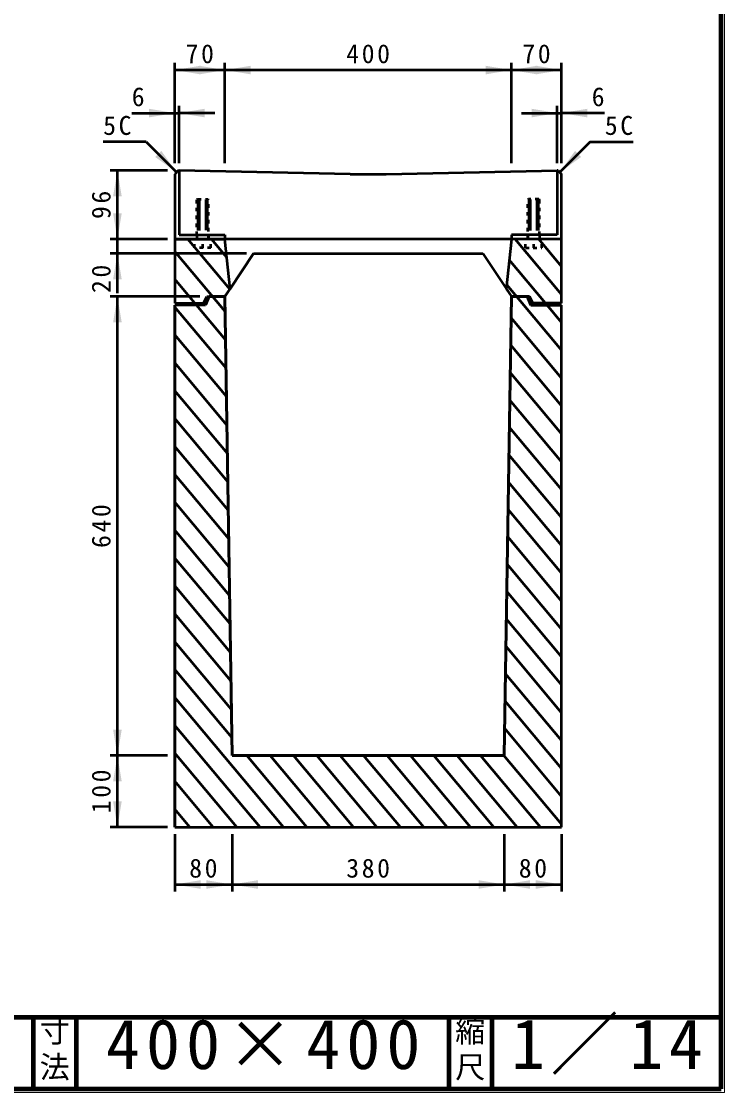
# Model space of a CAD drawing. Units: millimetres, scale not verified. Extents: x 100 to 4105, y 100 to 2870.
# Drawn here: x 3124 to 4105, y 100 to 1594 of the extents above; entities that cross this region are included whole.
import ezdxf
from ezdxf.enums import TextEntityAlignment as Align

# ---------------------------------------------------------------- set-up
doc = ezdxf.new("R2010")
doc.units = ezdxf.units.MM
doc.header["$LTSCALE"] = 5
doc.linetypes.add('USER1', pattern=[2.2, 1, -1.2])
doc.layers.add('V-nasSTD', color=7, linetype='Continuous', lineweight=35)
doc.styles.add('ＭＳ ゴシック', font='')
doc.styles.get('ＭＳ ゴシック').set_extended_font_data('MS Gothic')

msp = doc.modelspace()

# ---------------------------------------------------------------- hatches: boundary and pattern name
at = {"layer": 'V-nasSTD'}
for points in [[(3373.529, 1520.244), (3337.529, 1526.244), (3373.529, 1532.244)], [(3371.529, 1532.244), (3407.529, 1526.244), (3371.529, 1520.244)], [(3443.529, 1520.244), (3407.529, 1526.244), (3443.529, 1532.244)], [(3771.529, 1532.244), (3807.529, 1526.244), (3771.529, 1520.244)], [(3843.529, 1520.244), (3807.529, 1526.244), (3843.529, 1532.244)], [(3841.529, 1532.244), (3877.529, 1526.244), (3841.529, 1520.244)], [(3301.529, 1460.244), (3337.529, 1466.244), (3301.529, 1472.244)], [(3379.529, 1460.244), (3343.529, 1466.244), (3379.529, 1472.244)], [(3835.529, 1472.244), (3871.529, 1466.244), (3835.529, 1460.244)], [(3913.529, 1460.244), (3877.529, 1466.244), (3913.529, 1472.244)], [(3318.816, 1413.443), (3340.029, 1383.744), (3310.331, 1404.958)], [(3896.242, 1413.443), (3875.029, 1383.744), (3904.728, 1404.958)], [(3251.529, 1350.244), (3257.529, 1386.244), (3263.529, 1350.244)], [(3263.529, 1326.244), (3257.529, 1290.244), (3251.529, 1326.244)], [(3251.529, 1234.244), (3257.529, 1270.244), (3263.529, 1234.244)], [(3263.529, 1174.244), (3257.529, 1210.244), (3251.529, 1174.244)], [(3251.529, 606.244), (3257.529, 570.244), (3263.529, 606.244)], [(3263.529, 534.244), (3257.529, 570.244), (3251.529, 534.244)], [(3251.529, 506.244), (3257.529, 470.244), (3263.529, 506.244)], [(3373.529, 396.244), (3337.529, 390.244), (3373.529, 384.244)], [(3381.529, 384.244), (3417.529, 390.244), (3381.529, 396.244)], [(3453.529, 396.244), (3417.529, 390.244), (3453.529, 384.244)], [(3761.529, 384.244), (3797.529, 390.244), (3761.529, 396.244)], [(3833.529, 396.244), (3797.529, 390.244), (3833.529, 384.244)], [(3841.529, 384.244), (3877.529, 390.244), (3841.529, 396.244)]]:
    msp.add_hatch(color=256, dxfattribs=at).paths.add_polyline_path(points)

# ---------------------------------------------------------------- linework, layer by layer
at = {"layer": 'V-nasSTD', "lineweight": 100}
for p, q in [((4100, 105), (4100, 2865)), ((105, 205), (4100, 205)), ((3140, 205), (3140, 105)), ((3200, 205), (3200, 105)), ((3720, 205), (3720, 105)), ((3780, 205), (3780, 105)), ((105, 105), (4100, 105))]:
    msp.add_line(p, q, dxfattribs=at)
at = {"layer": 'V-nasSTD', "lineweight": 50}
for p, q in [((3337.529, 1396.244), (3337.529, 1536.244)), ((3407.529, 1526.244), (3337.529, 1526.244)), ((3407.529, 1396.244), (3407.529, 1536.244)), ((3807.529, 1526.244), (3407.529, 1526.244)), ((3807.529, 1396.244), (3807.529, 1536.244)), ((3877.529, 1526.244), (3807.529, 1526.244)), ((3877.529, 1396.244), (3877.529, 1536.244)), ((3277.529, 1466.244), (3337.529, 1466.244)), ((3337.529, 1466.244), (3343.529, 1466.244)), ((3343.529, 1396.244), (3343.529, 1476.244)), ((3393.529, 1466.244), (3343.529, 1466.244)), ((3821.529, 1466.244), (3871.529, 1466.244)), ((3871.529, 1396.244), (3871.529, 1476.244)), ((3871.529, 1466.244), (3877.529, 1466.244)), ((3937.529, 1466.244), (3877.529, 1466.244)), ((3297.603, 1426.171), (3237.603, 1426.171)), ((3297.603, 1426.171), (3340.029, 1383.744)), ((3917.456, 1426.171), (3875.029, 1383.744)), ((3917.456, 1426.171), (3977.456, 1426.171)), ((3327.529, 1386.244), (3247.529, 1386.244)), ((3257.529, 1290.244), (3257.529, 1386.244)), ((3342.529, 1386.244), (3337.529, 1381.244)), ((3337.529, 1381.244), (3337.529, 1290.244)), ((3342.529, 1386.244), (3343.529, 1386.244)), ((3343.529, 1386.244), (3343.529, 1296.244)), ((3582.529, 1381.244), (3343.529, 1386.244)), ((3582.529, 1381.244), (3632.529, 1381.244)), ((3632.529, 1381.244), (3871.529, 1386.244)), ((3871.529, 1386.244), (3871.529, 1296.244)), ((3872.529, 1386.244), (3871.529, 1386.244)), ((3871.529, 1386.244), (3872.529, 1386.244)), ((3872.529, 1386.244), (3877.529, 1381.244)), ((3877.529, 1290.244), (3877.529, 1381.244)), ((3327.529, 1290.244), (3247.529, 1290.244)), ((3257.529, 1270.244), (3257.529, 1290.244)), ((3337.529, 1290.244), (3407.529, 1290.244)), ((3407.529, 1290.244), (3337.529, 1290.244)), ((3337.529, 1290.244), (3337.529, 1201.244)), ((3343.529, 1296.244), (3407.529, 1296.244)), ((3414.445, 1220.618), (3356.022, 1290.244)), ((3410.186, 1264.587), (3388.657, 1290.244)), ((3407.529, 1296.244), (3407.529, 1290.244)), ((3807.529, 1290.244), (3407.529, 1290.244)), ((3414.7, 1221), (3407.529, 1290.244)), ((3807.529, 1290.244), (3800.359, 1221)), ((3871.529, 1296.244), (3807.529, 1296.244)), ((3807.529, 1296.244), (3807.529, 1290.244)), ((3877.529, 1290.244), (3807.529, 1290.244)), ((3877.529, 1290.244), (3807.529, 1290.244)), ((3877.529, 1213.24), (3812.915, 1290.244)), ((3877.529, 1252.133), (3845.55, 1290.244)), ((3877.529, 1201.244), (3877.529, 1290.244)), ((3437.529, 1270.244), (3247.529, 1270.244)), ((3257.529, 1215.244), (3257.529, 1270.244)), ((3407.852, 1189.583), (3337.529, 1273.39)), ((3447.529, 1270.244), (3407.529, 1210.244)), ((3447.529, 1270.244), (3414.7, 1221)), ((3447.529, 1270.244), (3767.529, 1270.244)), ((3767.529, 1270.244), (3807.529, 1210.244)), ((3854.959, 1201.244), (3804.536, 1261.337)), ((3365.432, 1201.244), (3337.529, 1234.497)), ((3877.529, 1135.454), (3800.867, 1226.815)), ((3372.529, 1210.244), (3247.529, 1210.244)), ((3257.529, 570.244), (3257.529, 1210.244)), ((3377.529, 1201.244), (3382.529, 1210.244)), ((3377.529, 1201.244), (3382.529, 1210.244)), ((3385.529, 1210.244), (3380.529, 1198.244)), ((3385.529, 1210.244), (3380.529, 1198.244)), ((3382.529, 1210.244), (3407.529, 1210.244)), ((3382.529, 1210.244), (3385.529, 1210.244)), ((3407.529, 1210.244), (3385.529, 1210.244)), ((3407.529, 1210.244), (3414.7, 1221)), ((3407.529, 1210.244), (3417.529, 570.244)), ((3417.529, 570.244), (3407.529, 1210.244)), ((3797.529, 570.244), (3807.529, 1210.244)), ((3807.529, 1210.244), (3797.529, 570.244)), ((3800.359, 1221), (3807.529, 1210.244)), ((3800.359, 1221), (3807.529, 1210.244)), ((3832.529, 1210.244), (3807.529, 1210.244)), ((3807.529, 1210.244), (3829.529, 1210.244)), ((3829.529, 1210.244), (3834.529, 1198.244)), ((3834.529, 1198.244), (3829.529, 1210.244)), ((3829.529, 1210.244), (3832.529, 1210.244)), ((3837.529, 1201.244), (3832.529, 1210.244)), ((3832.529, 1210.244), (3837.529, 1201.244)), ((3337.529, 1201.244), (3377.529, 1201.244)), ((3337.529, 1201.244), (3377.529, 1201.244)), ((3380.529, 1198.244), (3337.529, 1198.244)), ((3337.529, 470.244), (3337.529, 1198.244)), ((3380.529, 1198.244), (3337.529, 1198.244)), ((3337.529, 1198.244), (3337.529, 470.244)), ((3409.09, 1110.321), (3337.529, 1195.604)), ((3408.471, 1149.952), (3367.949, 1198.244)), ((3834.529, 1198.244), (3877.529, 1198.244)), ((3877.529, 1198.244), (3834.529, 1198.244)), ((3877.529, 1201.244), (3837.529, 1201.244)), ((3837.529, 1201.244), (3877.529, 1201.244)), ((3877.529, 1174.347), (3857.477, 1198.244)), ((3877.529, 470.244), (3877.529, 1198.244)), ((3877.529, 470.244), (3877.529, 1198.244)), ((3877.529, 1096.56), (3807.065, 1180.536)), ((3409.71, 1070.69), (3337.529, 1156.711)), ((3877.529, 1057.667), (3806.468, 1142.354)), ((3410.329, 1031.058), (3337.529, 1117.818)), ((3877.529, 1018.774), (3805.872, 1104.172)), ((3410.948, 991.427), (3337.529, 1078.925)), ((3877.529, 979.881), (3805.275, 1065.99)), ((3411.567, 951.796), (3337.529, 1040.032)), ((3877.529, 940.988), (3804.679, 1027.808)), ((3412.187, 912.165), (3337.529, 1001.139)), ((3877.529, 902.095), (3804.082, 989.626)), ((3412.806, 872.534), (3337.529, 962.245)), ((3877.529, 863.202), (3803.485, 951.444)), ((3413.425, 832.903), (3337.529, 923.352)), ((3877.529, 824.309), (3802.889, 913.262)), ((3414.044, 793.272), (3337.529, 884.459)), ((3877.529, 785.416), (3802.292, 875.08)), ((3414.664, 753.641), (3337.529, 845.566)), ((3877.529, 746.523), (3801.696, 836.897)), ((3415.283, 714.01), (3337.529, 806.673)), ((3877.529, 707.63), (3801.099, 798.715)), ((3415.902, 674.379), (3337.529, 767.78)), ((3877.529, 668.736), (3800.502, 760.533)), ((3416.521, 634.748), (3337.529, 728.887)), ((3877.529, 629.843), (3799.906, 722.351)), ((3417.141, 595.117), (3337.529, 689.994)), ((3877.529, 590.95), (3799.309, 684.169)), ((3489.286, 470.244), (3337.529, 651.101)), ((3877.529, 552.057), (3798.713, 645.987)), ((3456.65, 470.244), (3337.529, 612.208)), ((3877.529, 513.164), (3798.116, 607.805)), ((3327.529, 570.244), (3247.529, 570.244)), ((3257.529, 470.244), (3257.529, 570.244)), ((3424.015, 470.244), (3337.529, 573.315)), ((3417.529, 570.244), (3797.529, 570.244)), ((3797.529, 570.244), (3417.529, 570.244)), ((3521.921, 470.244), (3438.011, 570.244)), ((3554.556, 470.244), (3470.646, 570.244)), ((3587.191, 470.244), (3503.281, 570.244)), ((3619.826, 470.244), (3535.916, 570.244)), ((3652.462, 470.244), (3568.552, 570.244)), ((3685.097, 470.244), (3601.187, 570.244)), ((3717.732, 470.244), (3633.822, 570.244)), ((3750.367, 470.244), (3666.457, 570.244)), ((3783.002, 470.244), (3699.092, 570.244)), ((3815.637, 470.244), (3731.728, 570.244)), ((3848.273, 470.244), (3764.363, 570.244)), ((3877.529, 474.271), (3796.998, 570.244)), ((3391.38, 470.244), (3337.529, 534.421)), ((3358.745, 470.244), (3337.529, 495.528)), ((3327.529, 470.244), (3247.529, 470.244)), ((3337.529, 470.244), (3877.529, 470.244)), ((3337.529, 470.244), (3877.529, 470.244)), ((3337.529, 460.244), (3337.529, 380.244)), ((3417.529, 460.244), (3417.529, 380.244)), ((3797.529, 460.244), (3797.529, 380.244)), ((3877.529, 460.244), (3877.529, 380.244)), ((3337.529, 390.244), (3417.529, 390.244)), ((3417.529, 390.244), (3797.529, 390.244)), ((3797.529, 390.244), (3877.529, 390.244))]:
    msp.add_line(p, q, dxfattribs=at)
at = {"layer": 'V-nasSTD', "linetype": 'USER1', "lineweight": 50}
for p, q in [((3369.529, 1346.244), (3368.529, 1345.244)), ((3368.529, 1296.244), (3368.529, 1345.244)), ((3369.529, 1346.244), (3383.529, 1346.244)), ((3383.529, 1346.244), (3384.529, 1345.244)), ((3384.529, 1290.244), (3384.529, 1345.244)), ((3831.529, 1346.244), (3830.529, 1345.244)), ((3830.529, 1290.244), (3830.529, 1345.244)), ((3845.529, 1346.244), (3831.529, 1346.244)), ((3845.529, 1346.244), (3846.529, 1345.244)), ((3846.529, 1296.244), (3846.529, 1345.244)), ((3368.529, 1344.524), (3384.529, 1343.965)), ((3368.529, 1342.524), (3384.529, 1341.965)), ((3368.529, 1340.524), (3384.529, 1339.965)), ((3368.529, 1338.524), (3384.529, 1337.965)), ((3368.529, 1336.524), (3384.529, 1335.965)), ((3368.529, 1334.524), (3384.529, 1333.965)), ((3368.529, 1332.524), (3384.529, 1331.965)), ((3368.529, 1330.524), (3384.529, 1329.965)), ((3830.529, 1344.524), (3846.529, 1343.965)), ((3830.529, 1342.524), (3846.529, 1341.965)), ((3830.529, 1340.524), (3846.529, 1339.965)), ((3830.529, 1338.524), (3846.529, 1337.965)), ((3830.529, 1336.524), (3846.529, 1335.965)), ((3830.529, 1334.524), (3846.529, 1333.965)), ((3830.529, 1332.524), (3846.529, 1331.965)), ((3830.529, 1330.524), (3846.529, 1329.965)), ((3368.529, 1328.524), (3384.529, 1327.965)), ((3368.529, 1326.524), (3384.529, 1325.965)), ((3368.529, 1324.524), (3384.529, 1323.965)), ((3368.529, 1322.524), (3384.529, 1321.965)), ((3368.529, 1320.524), (3384.529, 1319.965)), ((3368.529, 1318.524), (3384.529, 1317.965)), ((3368.529, 1316.524), (3384.529, 1315.965)), ((3830.529, 1328.524), (3846.529, 1327.965)), ((3830.529, 1326.524), (3846.529, 1325.965)), ((3830.529, 1324.524), (3846.529, 1323.965)), ((3830.529, 1322.524), (3846.529, 1321.965)), ((3830.529, 1320.524), (3846.529, 1319.965)), ((3830.529, 1318.524), (3846.529, 1317.965)), ((3830.529, 1316.524), (3846.529, 1315.965)), ((3368.529, 1314.524), (3384.529, 1313.965)), ((3368.529, 1312.524), (3384.529, 1311.965)), ((3368.529, 1310.524), (3384.529, 1309.965)), ((3368.529, 1308.524), (3384.529, 1307.965)), ((3368.529, 1306.524), (3384.529, 1305.965)), ((3368.529, 1304.524), (3376.529, 1304.244)), ((3384.529, 1304.244), (3368.529, 1304.244)), ((3830.529, 1314.524), (3846.529, 1313.965)), ((3830.529, 1312.524), (3846.529, 1311.965)), ((3830.529, 1310.524), (3846.529, 1309.965)), ((3830.529, 1308.524), (3846.529, 1307.965)), ((3830.529, 1306.524), (3846.529, 1305.965)), ((3830.529, 1304.524), (3838.529, 1304.244)), ((3830.529, 1304.244), (3846.529, 1304.244)), ((3365.029, 1278.244), (3365.029, 1290.244)), ((3365.029, 1290.244), (3388.029, 1290.244)), ((3368.529, 1296.244), (3368.529, 1290.244)), ((3376.529, 1278.244), (3376.529, 1290.244)), ((3384.529, 1296.244), (3384.529, 1290.244)), ((3388.029, 1278.244), (3388.029, 1290.244)), ((3827.029, 1278.244), (3827.029, 1290.244)), ((3850.029, 1290.244), (3827.029, 1290.244)), ((3830.529, 1296.244), (3830.529, 1290.244)), ((3838.529, 1278.244), (3838.529, 1290.244)), ((3846.529, 1296.244), (3846.529, 1290.244)), ((3850.029, 1278.244), (3850.029, 1290.244)), ((3388.029, 1278.244), (3365.029, 1278.244)), ((3827.029, 1278.244), (3850.029, 1278.244))]:
    msp.add_line(p, q, dxfattribs=at)
at = {"layer": 'V-nasSTD', "lineweight": 13}
msp.add_lwpolyline([(100, 100), (100, 2870), (4105, 2870), (4105, 100)], close=True, dxfattribs=at)

# ---------------------------------------------------------------- texts
at = {"layer": 'V-nasSTD', "style": 'ＭＳ ゴシック'}
for s, height, p in [('6', 26.39, (3277.529, 1502.244)), ('6', 26.39, (3919.529, 1502.244)), ('寸', 30.79, (3148.982, 200.999)), ('縮', 30.79, (3728.982, 200.999)), ('法', 30.79, (3148.976, 151.01)), ('尺', 30.79, (3728.976, 151.01))]:
    msp.add_text(s, height=height, dxfattribs=at).set_placement(p, align=Align.TOP_LEFT)
at = {"layer": 'V-nasSTD', "attachment_point": 1, "style": 'ＭＳ ゴシック'}
for s, insert, char_height in [('\\T1.2;70', (3352.729, 1562.244), 26.39), ('\\T1.2;400', (3576.929, 1562.244), 26.39), ('\\T1.2;70', (3822.729, 1562.244), 26.39), ('\\T1.2;5C', (3237.603, 1462.171), 26.39), ('\\T1.2;5C', (3937.856, 1462.171), 26.39), ('\\T1.2;80', (3357.729, 426.244), 26.39), ('\\T1.2;380', (3576.929, 426.244), 26.39), ('\\T1.2;80', (3817.729, 426.244), 26.39), ('\\T1.16;1／14', (3807.033, 202.582), 69.65), ('\\T1.18;400×400', (3241.581, 202.508), 69.65)]:
    msp.add_mtext(s, dxfattribs=dict(at, insert=insert, char_height=char_height))
at = {"layer": 'V-nasSTD', "char_height": 26.39, "attachment_point": 1, "rotation": 90, "style": 'ＭＳ ゴシック'}
for s, insert in [('\\T1.2;96', (3221.529, 1318.444)), ('\\T1.2;20', (3221.529, 1215.244)), ('\\T1.2;640', (3221.529, 859.644)), ('\\T1.2;100', (3221.529, 489.644))]:
    msp.add_mtext(s, dxfattribs=dict(at, insert=insert))

doc.saveas('drawing.dxf')
